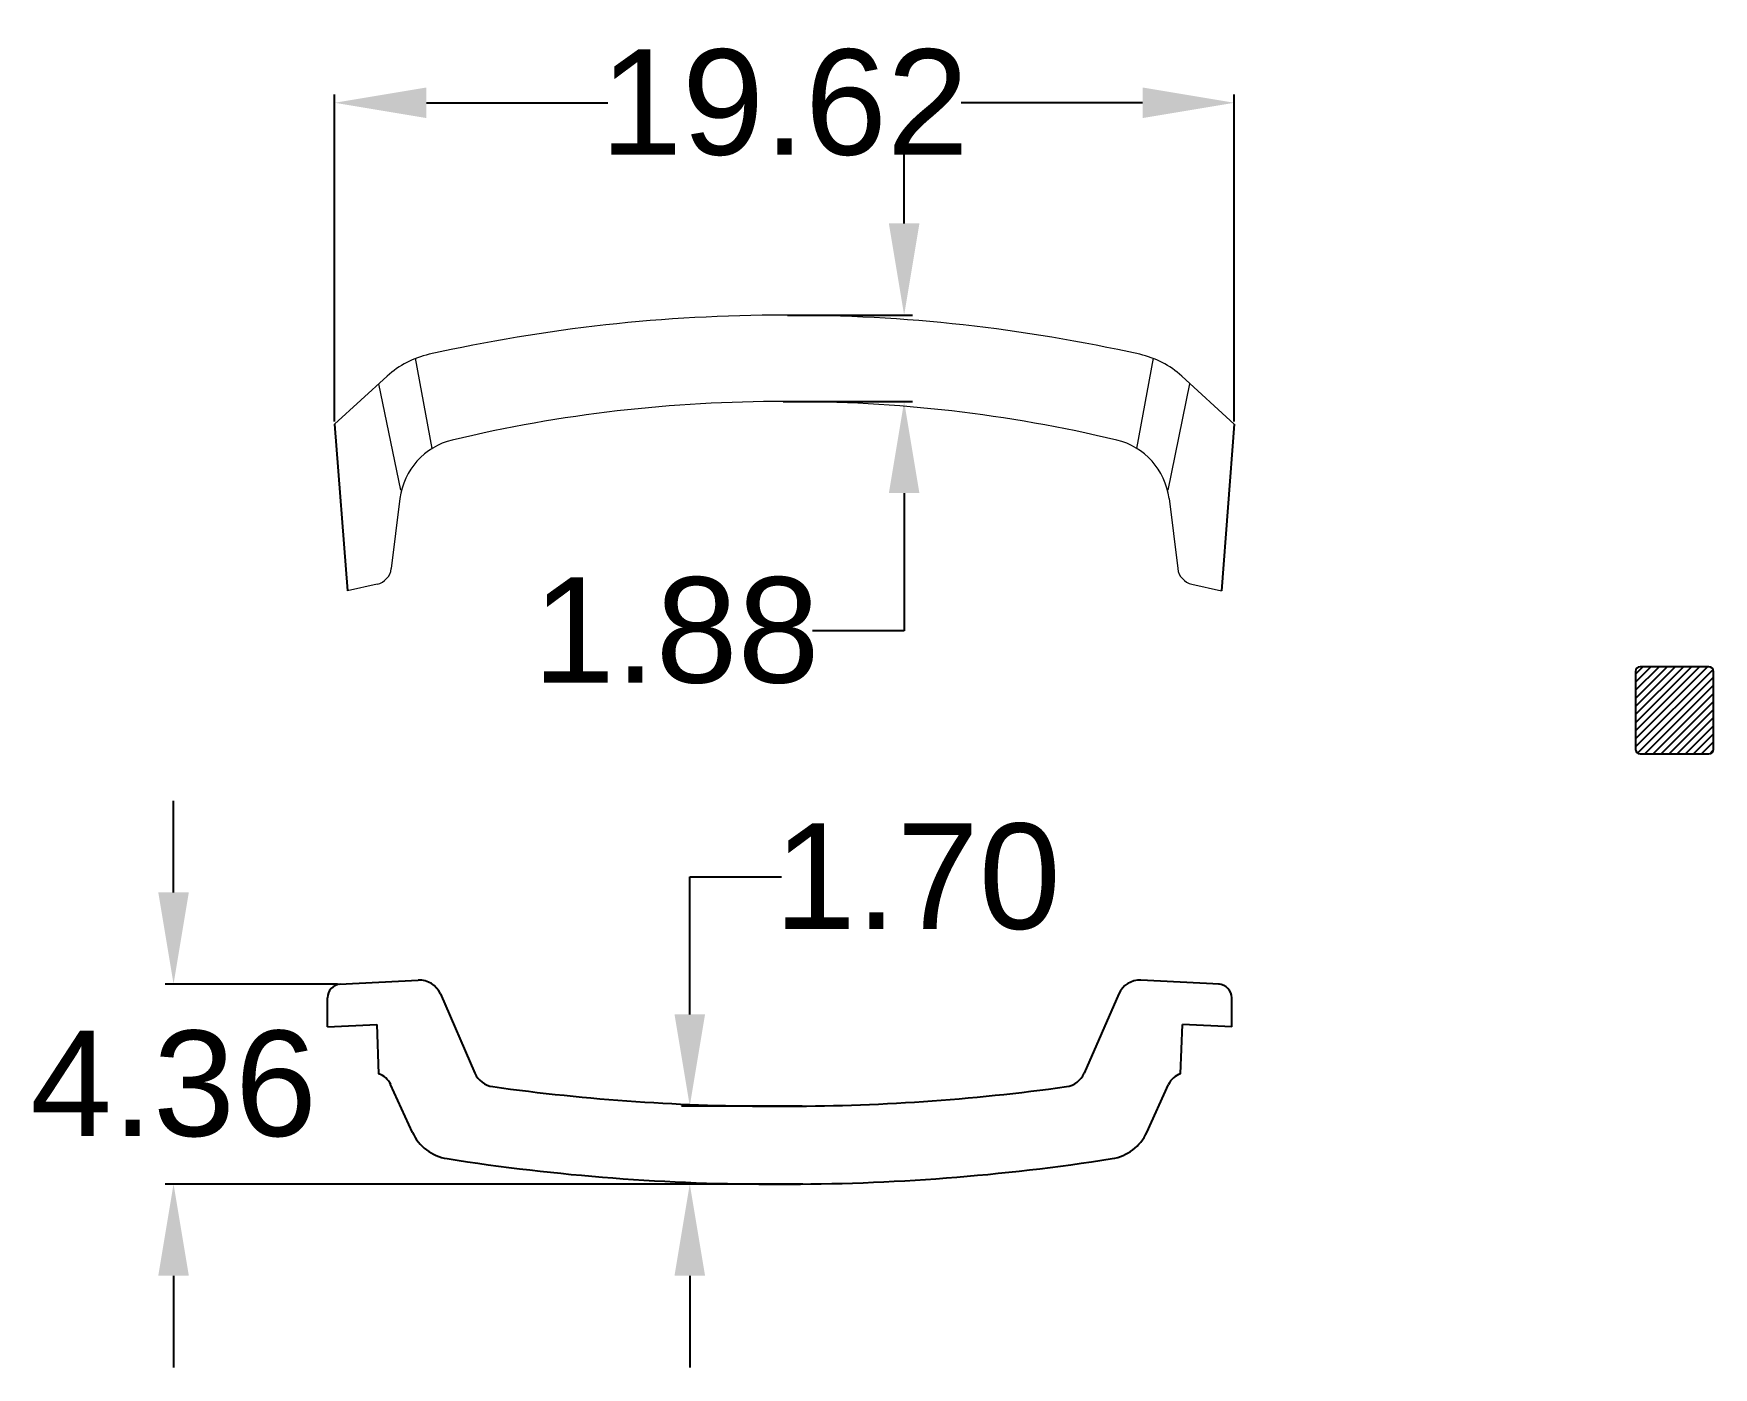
# Model space of a CAD drawing. Header units: millimetres. Extents: x 2895.8 to 2932.4, y 1561.2 to 1590.3.
import ezdxf

# ---------------------------------------------------------------- set-up
doc = ezdxf.new("R2010")
doc.units = ezdxf.units.MM
doc.styles.get("Standard").update_dxf_attribs({"font": 'arial.ttf'})
doc.dimstyles.new('Standard$0', dxfattribs={"dimtxt": 2.3, "dimasz": 2, "dimexe": 1, "dimexo": 1, "dimgap": 1, "dimtad": 0, "dimtih": 1, "dimtoh": 1, "dimdec": 1, "dimzin": 0, "dimdsep": 46, "dimtxsty": 'Standard', "dimcen": 0, "dimclrd": 4, "dimclre": 4, "dimclrt": 4, "dimadec": 1, "dimazin": 0, "dimtfac": 1, "dimtdec": 1, "dimtofl": 0, "dimtmove": 0, "dimatfit": 0, "dimfxl": 1, "dimtolj": 1, "dimtzin": 0, "dimarcsym": 0})

# ---------------------------------------------------------------- blocks, each defined once
blk = doc.blocks.new('*D6')
at = {"color": 0, "lineweight": -2, "transparency": 16777216}
for p, q in [((2902.36, 1581.837), (2902.36, 1588.967)), ((2904.36, 1588.787), (2908.321, 1588.787)), ((2919.984, 1588.787), (2916.023, 1588.787)), ((2921.984, 1581.837), (2921.984, 1588.967))]:
    blk.add_line(p, q, dxfattribs=at)
at = {"color": 0, "transparency": 16777216}
for points in [[(2904.36, 1589.12), (2904.36, 1588.454), (2902.36, 1588.787)], [(2919.984, 1589.12), (2919.984, 1588.454), (2921.984, 1588.787)]]:
    blk.add_solid(points, dxfattribs=at)
at = {"layer": 'Defpoints', "color": 0, "transparency": 16777216}
for p in [(2921.984, 1588.787), (2902.36, 1581.775), (2921.984, 1581.775)]:
    blk.add_point(p, dxfattribs=at)
at = {"color": 0, "lineweight": 9, "transparency": 16777216, "insert": (2912.172, 1588.787), "char_height": 2.3, "attachment_point": 5}
blk.add_mtext('\\A1;19.62', dxfattribs=at)
blk = doc.blocks.new('*D7')
at = {"color": 0, "lineweight": -2, "transparency": 16777216}
for p, q in [((2898.846, 1571.561), (2898.846, 1573.561)), ((2902.425, 1569.561), (2898.666, 1569.561)), ((2912.571, 1565.2), (2898.666, 1565.2)), ((2898.846, 1563.2), (2898.846, 1561.2))]:
    blk.add_line(p, q, dxfattribs=at)
at = {"color": 0, "transparency": 16777216}
for points in [[(2898.513, 1571.561), (2899.179, 1571.561), (2898.846, 1569.561)], [(2898.513, 1563.2), (2899.179, 1563.2), (2898.846, 1565.2)]]:
    blk.add_solid(points, dxfattribs=at)
at = {"layer": 'Defpoints', "color": 0, "transparency": 16777216}
for p in [(2902.487, 1569.561), (2898.846, 1565.2), (2912.634, 1565.2)]:
    blk.add_point(p, dxfattribs=at)
at = {"color": 0, "lineweight": 9, "transparency": 16777216, "insert": (2898.846, 1567.38), "char_height": 2.3, "attachment_point": 5}
blk.add_mtext('\\A1;4.36', dxfattribs=at)
blk = doc.blocks.new('*D8')
at = {"color": 0, "lineweight": -2, "transparency": 16777216}
for p, q in [((2914.782, 1586.155), (2914.782, 1588.155)), ((2912.234, 1584.155), (2914.962, 1584.155)), ((2912.141, 1582.271), (2914.962, 1582.271)), ((2914.782, 1580.271), (2914.782, 1577.271)), ((2914.782, 1577.271), (2912.782, 1577.271))]:
    blk.add_line(p, q, dxfattribs=at)
at = {"color": 0, "transparency": 16777216}
for points in [[(2914.448, 1586.155), (2915.115, 1586.155), (2914.782, 1584.155)], [(2914.448, 1580.271), (2915.115, 1580.271), (2914.782, 1582.271)]]:
    blk.add_solid(points, dxfattribs=at)
at = {"layer": 'Defpoints', "color": 0, "transparency": 16777216}
for p in [(2912.172, 1584.155), (2912.078, 1582.271), (2914.782, 1582.271)]:
    blk.add_point(p, dxfattribs=at)
at = {"color": 0, "lineweight": 9, "transparency": 16777216, "insert": (2909.81, 1577.271), "char_height": 2.3, "attachment_point": 5}
blk.add_mtext('\\A1;1.88', dxfattribs=at)
blk = doc.blocks.new('*D9')
at = {"color": 0, "lineweight": -2, "transparency": 16777216}
for p, q in [((2910.106, 1568.9), (2910.106, 1571.9)), ((2910.106, 1571.9), (2912.106, 1571.9)), ((2912.554, 1566.9), (2909.926, 1566.9)), ((2912.571, 1565.2), (2909.926, 1565.2)), ((2910.106, 1563.2), (2910.106, 1561.2))]:
    blk.add_line(p, q, dxfattribs=at)
at = {"color": 0, "transparency": 16777216}
for points in [[(2909.773, 1568.9), (2910.439, 1568.9), (2910.106, 1566.9)], [(2909.773, 1563.2), (2910.439, 1563.2), (2910.106, 1565.2)]]:
    blk.add_solid(points, dxfattribs=at)
at = {"layer": 'Defpoints', "color": 0, "transparency": 16777216}
for p in [(2910.106, 1566.9), (2912.617, 1566.9), (2912.634, 1565.2)]:
    blk.add_point(p, dxfattribs=at)
at = {"color": 0, "lineweight": 9, "transparency": 16777216, "insert": (2915.071, 1571.9), "char_height": 2.3, "attachment_point": 5}
blk.add_mtext('\\A1;1.70', dxfattribs=at)

msp = doc.modelspace()

# ---------------------------------------------------------------- hatches: boundary and pattern name
h = msp.add_hatch()
h.set_pattern_fill('ANSI31', color=6, scale=0.999)
h.set_pattern_definition([(45, (2416.2936, 2518.30223), (-0.08829996, 0.08829996), [])])
h.paths.add_polyline_path([(2930.735, 1574.686, 0.414214), (2930.835, 1574.586), (2932.334, 1574.586, 0.414214), (2932.434, 1574.686), (2932.434, 1576.384, 0.414214), (2932.334, 1576.484), (2930.835, 1576.484, 0.414214), (2930.735, 1576.384)])

# ---------------------------------------------------------------- linework, layer by layer
at = {"color": 7, "lineweight": 13}
for p, q in [((2904.489, 1581.248), (2904.12, 1583.216)), ((2919.855, 1581.248), (2920.223, 1583.216)), ((2903.507, 1582.823), (2902.36, 1581.775)), ((2903.804, 1580.34), (2903.327, 1582.659)), ((2920.54, 1580.34), (2921.017, 1582.659)), ((2920.837, 1582.823), (2921.984, 1581.775)), ((2903.785, 1580.155), (2903.595, 1578.625)), ((2920.559, 1580.155), (2920.749, 1578.625)), ((2903.285, 1578.284), (2902.639, 1578.14)), ((2921.059, 1578.284), (2921.705, 1578.14))]:
    msp.add_line(p, q, dxfattribs=at)
at = {"ltscale": 1000}
for p, q in [((2902.36, 1581.775), (2902.639, 1578.14)), ((2921.984, 1581.775), (2921.705, 1578.14)), ((2930.735, 1576.384), (2930.735, 1574.686)), ((2932.334, 1576.484), (2930.835, 1576.484)), ((2932.434, 1574.686), (2932.434, 1576.384)), ((2930.835, 1574.586), (2932.334, 1574.586)), ((2902.468, 1569.56), (2904.183, 1569.646)), ((2904.667, 1569.346), (2905.419, 1567.62)), ((2919.463, 1569.346), (2918.711, 1567.62)), ((2921.661, 1569.56), (2919.946, 1569.646)), ((2902.202, 1568.632), (2902.202, 1569.263)), ((2921.927, 1568.632), (2921.927, 1569.263)), ((2902.202, 1568.632), (2903.278, 1568.678)), ((2903.278, 1568.678), (2903.317, 1567.603)), ((2920.812, 1567.603), (2920.851, 1568.678)), ((2921.927, 1568.632), (2920.851, 1568.678)), ((2904.055, 1566.327), (2903.581, 1567.369)), ((2920.074, 1566.327), (2920.548, 1567.369))]:
    msp.add_line(p, q, dxfattribs=at)
at = {"color": 7, "lineweight": 13}
for centre, radius, start, end in [((2912.172, 1548.599), 35.556, 90.0001, 102.5922), ((2912.172, 1548.599), 35.556, 77.4078, 89.9999), ((2904.856, 1581.348), 2, 102.5922, 132.4456), ((2919.487, 1581.348), 2, 47.5544, 77.4078), ((2912.078, 1551.456), 30.814, 89.8268, 103.4226), ((2912.266, 1551.456), 30.814, 76.5774, 90.1732), ((2905.273, 1579.97), 1.5, 103.4226, 172.9177), ((2919.071, 1579.97), 1.5, 7.0823, 76.5774), ((2903.198, 1578.675), 0.4, 282.5919, 352.9177), ((2921.146, 1578.675), 0.4, 187.0823, 257.4081)]:
    msp.add_arc(centre, radius, start, end, dxfattribs=at)
at = {"ltscale": 1000}
for centre, radius, start, end in [((2930.835, 1576.384), 0.0999, 90, 180), ((2932.334, 1576.384), 0.0999, 0, 90), ((2930.835, 1574.686), 0.0999, 180, 270), ((2932.334, 1574.686), 0.0999, 270, 0), ((2902.502, 1569.261), 0.3, 92.8818, 180), ((2904.208, 1569.147), 0.5, 23.5395, 92.8818), ((2919.921, 1569.147), 0.5, 87.1182, 156.4605), ((2921.627, 1569.261), 0.3, 0, 87.1182), ((2903.188, 1567.19), 0.433, 24.4688, 72.6382), ((2905.877, 1567.82), 0.5, 203.5395, 262.0564), ((2918.252, 1567.82), 0.5, 277.9436, 336.4605), ((2920.942, 1567.19), 0.433, 107.3618, 155.5312), ((2911.957, 1611.396), 44.498, 262.0564, 270.1381), ((2912.172, 1611.396), 44.498, 269.8619, 277.9436), ((2904.966, 1566.742), 1, 204.4688, 261.1011), ((2919.164, 1566.742), 1, 278.8989, 335.5312), ((2911.957, 1611.396), 46.198, 261.1011, 270.1331), ((2912.172, 1611.396), 46.198, 269.8669, 278.8989)]:
    msp.add_arc(centre, radius, start, end, dxfattribs=at)

# ---------------------------------------------------------------- dimensions: what is measured, and where the dimension line sits
at = {"color": 3, "lineweight": 9}
dim = msp.add_linear_dim(base=(2921.984, 1588.787), p1=(2902.36, 1581.775), p2=(2921.984, 1581.775), dimstyle='Standard$0', override={"dimexe": 0.18, "dimexo": 0.0625, "dimgap": 0.09, "dimdec": 2, "dimcen": 0.09, "dimclrd": 0, "dimclre": 0, "dimclrt": 0, "dimtdec": 2, "dimatfit": 3, "dimfxl": 1.25}, dxfattribs=at)
dim.commit()
dim.dimension.update_dxf_attribs({"geometry": '*D6', "text_midpoint": (2912.172, 1588.787)})
for base, p1, p2, picture, middle in [((2914.782, 1582.271), (2912.172, 1584.155), (2912.078, 1582.271), '*D8', (2909.81, 1577.271)), ((2898.846, 1565.2), (2902.487, 1569.561), (2912.634, 1565.2), '*D7', (2898.846, 1567.38)), ((2910.106, 1566.9), (2912.634, 1565.2), (2912.617, 1566.9), '*D9', (2915.071, 1571.9))]:
    dim = msp.add_linear_dim(base=base, p1=p1, p2=p2, angle=90, dimstyle='Standard$0', override={"dimexe": 0.18, "dimexo": 0.0625, "dimgap": 0.09, "dimdec": 2, "dimcen": 0.09, "dimclrd": 0, "dimclre": 0, "dimclrt": 0, "dimtdec": 2, "dimatfit": 3, "dimfxl": 1.25}, dxfattribs=at)
    dim.commit()
    dim.dimension.update_dxf_attribs({"geometry": picture, "text_midpoint": middle, "dimtype": 160})

doc.saveas('drawing.dxf')
